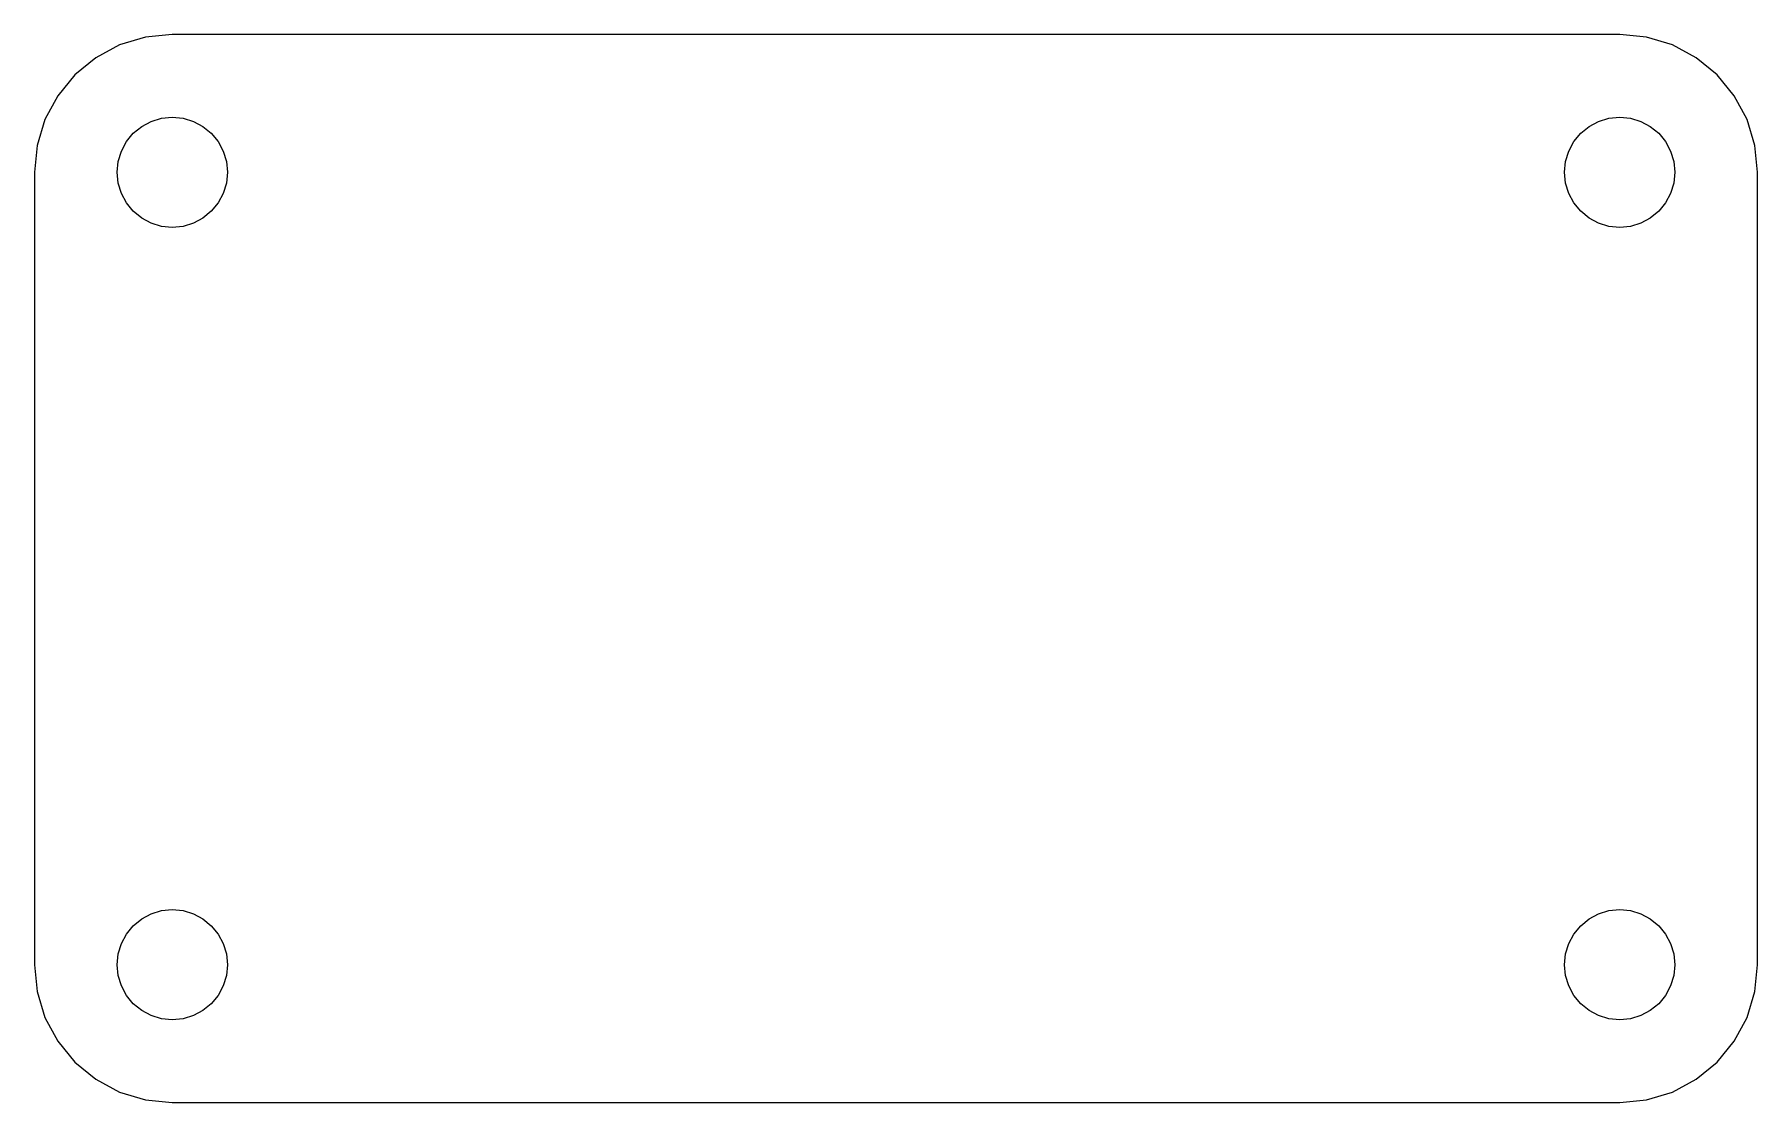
# Model space of a CAD drawing. Header units: metres. Extents: x 0 to 50, y 0 to 31.
import ezdxf

# ---------------------------------------------------------------- set-up
doc = ezdxf.new("R2010")
doc.units = ezdxf.units.M

msp = doc.modelspace()

# ---------------------------------------------------------------- linework, layer by layer
for p, q in [((4, 31), (3.21964, 30.9231)), ((46, 31), (4, 31)), ((46.7803, 30.9231), (46, 31)), ((2.46925, 30.6955), (1.77771, 30.3259)), ((3.21964, 30.9231), (2.46925, 30.6955)), ((47.5307, 30.6955), (46.7803, 30.9231)), ((48.2223, 30.3259), (47.5307, 30.6955)), ((1.77771, 30.3259), (1.17157, 29.8284)), ((48.8284, 29.8284), (48.2223, 30.3259)), ((1.17157, 29.8284), (0.674118, 29.2223)), ((49.3259, 29.2223), (48.8284, 29.8284)), ((0.674118, 29.2223), (0.304474, 28.5307)), ((49.6955, 28.5307), (49.3259, 29.2223)), ((0.304474, 28.5307), (0.076858, 27.7803)), ((3.3877, 28.4782), (3.68785, 28.5692)), ((3.68785, 28.5692), (4, 28.6)), ((4, 28.6), (4.31213, 28.5692)), ((4.31213, 28.5692), (4.61229, 28.4782)), ((45.3877, 28.4782), (45.6879, 28.5692)), ((45.6879, 28.5692), (46, 28.6)), ((46, 28.6), (46.3121, 28.5692)), ((46.3121, 28.5692), (46.6123, 28.4782)), ((49.9231, 27.7803), (49.6955, 28.5307)), ((2.66965, 27.8889), (2.86862, 28.1314)), ((2.86862, 28.1314), (3.11108, 28.3303)), ((3.11108, 28.3303), (3.3877, 28.4782)), ((4.61229, 28.4782), (4.8889, 28.3303)), ((4.8889, 28.3303), (5.13136, 28.1314)), ((5.13136, 28.1314), (5.33034, 27.8889)), ((44.6696, 27.8889), (44.8686, 28.1314)), ((44.8686, 28.1314), (45.1111, 28.3303)), ((45.1111, 28.3303), (45.3877, 28.4782)), ((46.6123, 28.4782), (46.8889, 28.3303)), ((46.8889, 28.3303), (47.1314, 28.1314)), ((47.1314, 28.1314), (47.3303, 27.8889)), ((0.076858, 27.7803), (0, 27)), ((2.43074, 27.3121), (2.52179, 27.6123)), ((2.52179, 27.6123), (2.66965, 27.8889)), ((5.33034, 27.8889), (5.4782, 27.6123)), ((5.4782, 27.6123), (5.56924, 27.3121)), ((44.4307, 27.3121), (44.5218, 27.6123)), ((44.5218, 27.6123), (44.6696, 27.8889)), ((47.3303, 27.8889), (47.4782, 27.6123)), ((47.4782, 27.6123), (47.5692, 27.3121)), ((50, 27), (49.9231, 27.7803)), ((0, 27), (0, 4)), ((2.39999, 27), (2.43074, 27.3121)), ((2.43074, 26.6879), (2.39999, 27)), ((5.56924, 27.3121), (5.59999, 27)), ((5.59999, 27), (5.56924, 26.6879)), ((44.4, 27), (44.4307, 27.3121)), ((44.4307, 26.6879), (44.4, 27)), ((47.5692, 27.3121), (47.6, 27)), ((47.6, 27), (47.5692, 26.6879)), ((50, 4), (50, 27)), ((2.52179, 26.3877), (2.43074, 26.6879)), ((5.56924, 26.6879), (5.4782, 26.3877)), ((44.5218, 26.3877), (44.4307, 26.6879)), ((47.5692, 26.6879), (47.4782, 26.3877)), ((2.66965, 26.1111), (2.52179, 26.3877)), ((2.86862, 25.8686), (2.66965, 26.1111)), ((5.33034, 26.1111), (5.13136, 25.8686)), ((5.4782, 26.3877), (5.33034, 26.1111)), ((44.6696, 26.1111), (44.5218, 26.3877)), ((44.8686, 25.8686), (44.6696, 26.1111)), ((47.3303, 26.1111), (47.1314, 25.8686)), ((47.4782, 26.3877), (47.3303, 26.1111)), ((3.11108, 25.6696), (2.86862, 25.8686)), ((3.3877, 25.5218), (3.11108, 25.6696)), ((3.68785, 25.4307), (3.3877, 25.5218)), ((4.61229, 25.5218), (4.31213, 25.4307)), ((4.8889, 25.6696), (4.61229, 25.5218)), ((5.13136, 25.8686), (4.8889, 25.6696)), ((45.1111, 25.6696), (44.8686, 25.8686)), ((45.3877, 25.5218), (45.1111, 25.6696)), ((45.6879, 25.4307), (45.3877, 25.5218)), ((46.6123, 25.5218), (46.3121, 25.4307)), ((46.8889, 25.6696), (46.6123, 25.5218)), ((47.1314, 25.8686), (46.8889, 25.6696)), ((3.99998, 25.4), (3.68785, 25.4307)), ((4.31213, 25.4307), (3.99998, 25.4)), ((46, 25.4), (45.6879, 25.4307)), ((46.3121, 25.4307), (46, 25.4)), ((3.3877, 5.4782), (3.68785, 5.56924)), ((3.68785, 5.56924), (4, 5.59999)), ((4, 5.59999), (4.31213, 5.56924)), ((4.31213, 5.56924), (4.61229, 5.4782)), ((45.3877, 5.4782), (45.6879, 5.56924)), ((45.6879, 5.56924), (46, 5.59999)), ((46, 5.59999), (46.3121, 5.56924)), ((46.3121, 5.56924), (46.6123, 5.4782)), ((2.66965, 4.8889), (2.86862, 5.13136)), ((2.86862, 5.13136), (3.11108, 5.33034)), ((3.11108, 5.33034), (3.3877, 5.4782)), ((4.61229, 5.4782), (4.8889, 5.33034)), ((4.8889, 5.33034), (5.13136, 5.13136)), ((5.13136, 5.13136), (5.33034, 4.8889)), ((44.6696, 4.8889), (44.8686, 5.13136)), ((44.8686, 5.13136), (45.1111, 5.33034)), ((45.1111, 5.33034), (45.3877, 5.4782)), ((46.6123, 5.4782), (46.8889, 5.33034)), ((46.8889, 5.33034), (47.1314, 5.13136)), ((47.1314, 5.13136), (47.3303, 4.8889)), ((2.43074, 4.31213), (2.52179, 4.61229)), ((2.52179, 4.61229), (2.66965, 4.8889)), ((5.33034, 4.8889), (5.4782, 4.61229)), ((5.4782, 4.61229), (5.56924, 4.31213)), ((44.4307, 4.31213), (44.5218, 4.61229)), ((44.5218, 4.61229), (44.6696, 4.8889)), ((47.3303, 4.8889), (47.4782, 4.61229)), ((47.4782, 4.61229), (47.5692, 4.31213)), ((0, 4), (0.076858, 3.21964)), ((2.39999, 4), (2.43074, 4.31213)), ((2.43074, 3.68785), (2.39999, 4)), ((5.56924, 4.31213), (5.59999, 4)), ((5.59999, 4), (5.56924, 3.68785)), ((44.4, 4), (44.4307, 4.31213)), ((44.4307, 3.68785), (44.4, 4)), ((47.5692, 4.31213), (47.6, 4)), ((47.6, 4), (47.5692, 3.68785)), ((49.9231, 3.21964), (50, 4)), ((2.52179, 3.3877), (2.43074, 3.68785)), ((5.56924, 3.68785), (5.4782, 3.3877)), ((44.5218, 3.3877), (44.4307, 3.68785)), ((47.5692, 3.68785), (47.4782, 3.3877)), ((0.076858, 3.21964), (0.304474, 2.46925)), ((2.66965, 3.11108), (2.52179, 3.3877)), ((2.86862, 2.86862), (2.66965, 3.11108)), ((5.33034, 3.11108), (5.13136, 2.86862)), ((5.4782, 3.3877), (5.33034, 3.11108)), ((44.6696, 3.11108), (44.5218, 3.3877)), ((44.8686, 2.86862), (44.6696, 3.11108)), ((47.3303, 3.11108), (47.1314, 2.86862)), ((47.4782, 3.3877), (47.3303, 3.11108)), ((49.6955, 2.46925), (49.9231, 3.21964)), ((3.11108, 2.66965), (2.86862, 2.86862)), ((3.3877, 2.52179), (3.11108, 2.66965)), ((3.68785, 2.43074), (3.3877, 2.52179)), ((4.61229, 2.52179), (4.31213, 2.43074)), ((4.8889, 2.66965), (4.61229, 2.52179)), ((5.13136, 2.86862), (4.8889, 2.66965)), ((45.1111, 2.66965), (44.8686, 2.86862)), ((45.3877, 2.52179), (45.1111, 2.66965)), ((45.6879, 2.43074), (45.3877, 2.52179)), ((46.6123, 2.52179), (46.3121, 2.43074)), ((46.8889, 2.66965), (46.6123, 2.52179)), ((47.1314, 2.86862), (46.8889, 2.66965)), ((0.304474, 2.46925), (0.674118, 1.77771)), ((3.99998, 2.39999), (3.68785, 2.43074)), ((4.31213, 2.43074), (3.99998, 2.39999)), ((46, 2.39999), (45.6879, 2.43074)), ((46.3121, 2.43074), (46, 2.39999)), ((49.3259, 1.77771), (49.6955, 2.46925)), ((0.674118, 1.77771), (1.17157, 1.17157)), ((48.8284, 1.17157), (49.3259, 1.77771)), ((1.17157, 1.17157), (1.77771, 0.674118)), ((48.2223, 0.674118), (48.8284, 1.17157)), ((1.77771, 0.674118), (2.46925, 0.304474)), ((47.5307, 0.304474), (48.2223, 0.674118)), ((2.46925, 0.304474), (3.21964, 0.076858)), ((3.21964, 0.076858), (3.99998, 0)), ((3.99998, 0), (46, 0)), ((46, 0), (46.7803, 0.076858)), ((46.7803, 0.076858), (47.5307, 0.304474))]:
    msp.add_line(p, q)

doc.saveas('drawing.dxf')
